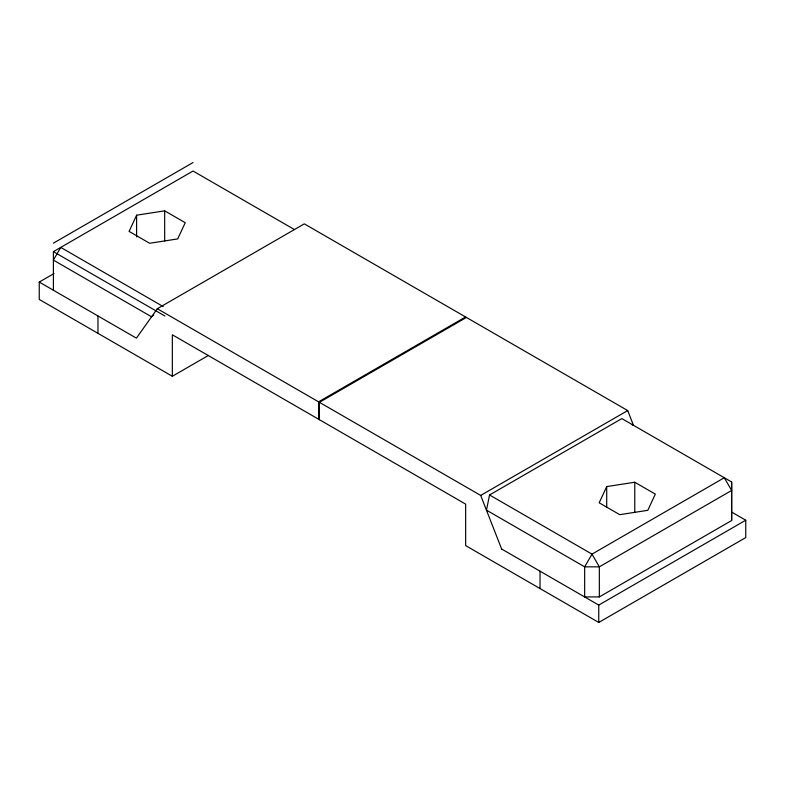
<?xml version="1.0" encoding="UTF-8"?>
<svg xmlns="http://www.w3.org/2000/svg" width="785" height="785" viewBox="0 0 785 785"><rect width="100%" height="100%" fill="white"/><g stroke="black" fill="none" stroke-linecap="round" stroke-linejoin="round"><path stroke-width="1.18" d="M731.64 520.534L731.64 481.98L621.848 418.591L489.546 494.972L486.474 510.152L584.658 566.839L599.338 566.839L731.64 490.458L724.3 477.741L591.998 554.122L584.658 566.839L584.658 596.914L599.338 596.914L731.64 520.534L731.64 481.98M136.61 215.188L129.083 231.389L149.631 243.262L177.704 238.915L185.231 222.704L164.683 210.841L136.61 215.188L136.61 236.923M606.707 486.592L599.181 502.802L619.728 514.666L647.802 510.319L655.328 494.118L634.771 482.245L606.707 486.592L606.707 507.12M631.994 424.459L633.446 425.293L627.706 410.565L304.305 223.853L157.294 308.721L136.404 338.158L39.25 282.06L39.25 299.428L172.337 376.27L208.3 355.507M153.762 314.883L151.583 316.806L53.4 260.12L60.739 247.403L163.192 306.552M53.4 243.164L193.031 162.544M53.4 290.195L53.4 251.642L193.031 171.022L294.434 229.563M39.25 282.06L54.057 273.514M97.968 315.962L97.968 333.331M465.584 316.963L318.573 401.841L318.573 419.21M466.427 317.454L319.416 402.322L319.416 419.69M157.294 308.721L480.695 495.433L627.706 410.565M480.695 495.433L501.615 548.97M540.031 571.186L540.031 588.554M501.586 548.99L598.749 605.088L745.75 520.21L731.64 512.056M172.337 376.27L172.337 334.783L465.652 504.117L465.652 545.614L598.749 622.456L745.75 537.578L745.75 520.21M489.546 494.972L591.998 554.122L599.338 566.839L599.338 596.914M53.4 251.642L164.909 316.021M634.771 482.245L634.771 512.438M598.749 605.088L598.749 622.456M164.683 210.841L164.683 241.024"/></g></svg>
